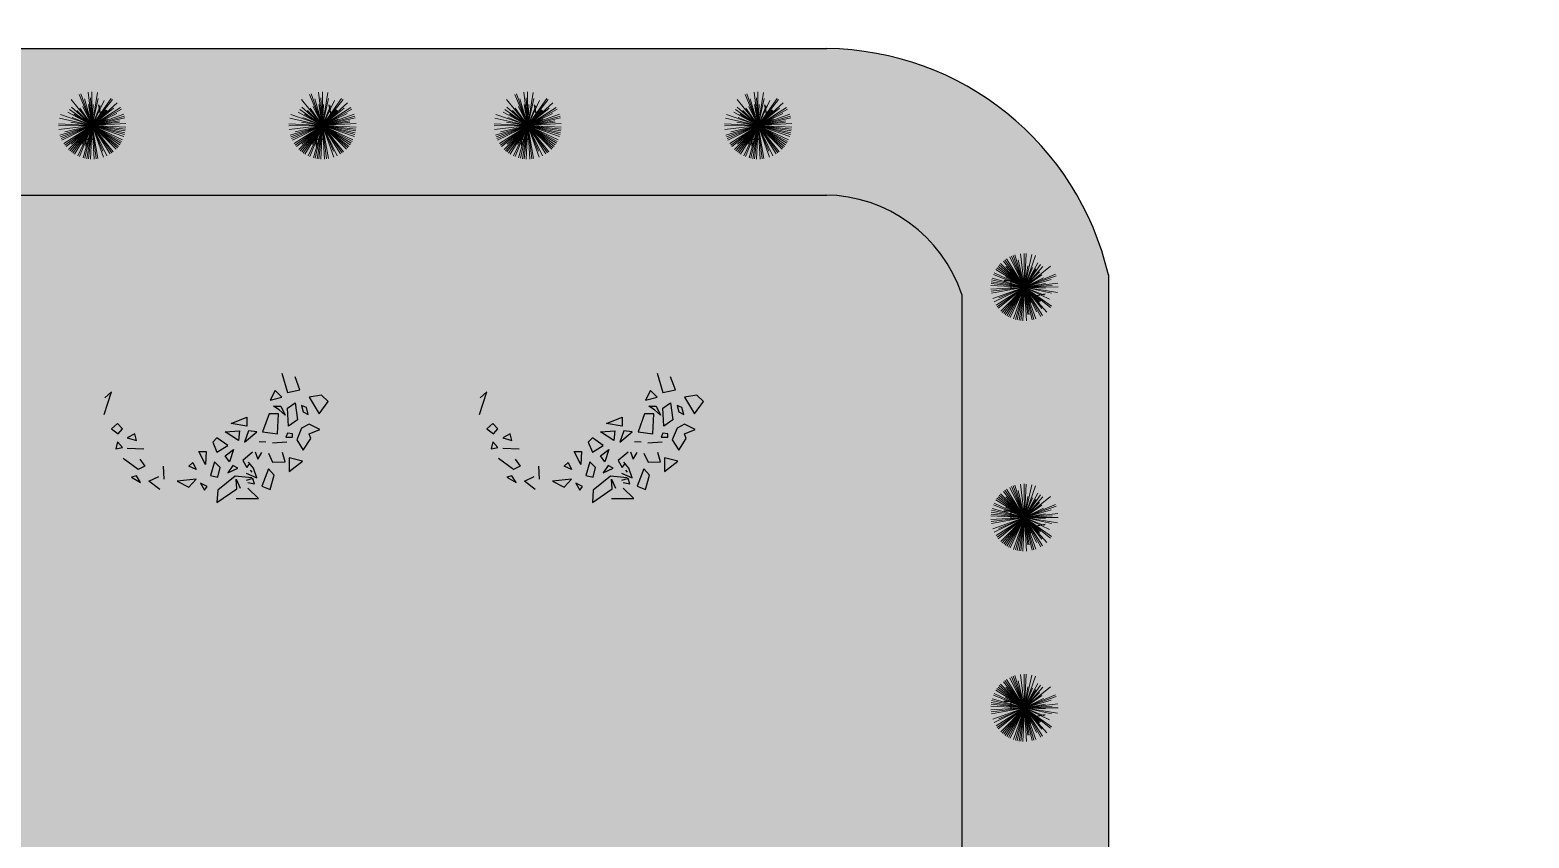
# Model space of a CAD drawing. Header units: millimetres. Extents: x -1544140 to 7445918, y -1294905 to 2019878.
# Drawn here: x 1794939 to 1799601, y 38244 to 40757 of the extents above; entities that cross this region are included whole.
import ezdxf

# ---------------------------------------------------------------- set-up
doc = ezdxf.new("R2010")
doc.units = ezdxf.units.MM
doc.header["$MEASUREMENT"] = 0
doc.layers.add('marc det', color=74, linetype='Continuous', lineweight=18)
picture_1 = doc.add_image_def('image5.png', size_in_pixel=(1482, 826))

msp = doc.modelspace()

# ---------------------------------------------------------------- hatches: boundary and pattern name
at = {"true_color": 0x8dc133, "transparency": 33554687}
h = msp.add_hatch(color=65, dxfattribs=at)
h.dxf.hatch_style = 1
h.paths.add_polyline_path([(1798292.4, 35898), (1798292.4, 39994.8, 0.352206), (1797396.1, 40698.8), (1791984.2, 40698.8, 0.266602), (1791340.6, 40009.7), (1791340.6, 36073, 0.323619), (1792065.9, 35342.5), (1797799.2, 35342.5, 0.388077)])
h.paths.add_polyline_path([(1797765.6, 35798.1), (1792109.9, 35798.1, -0.285044), (1791796.1, 36115.1), (1791796.1, 39948.3, -0.211803), (1792064.2, 40243.2), (1797399.2, 40243.2, -0.326949), (1797836.8, 39933.6), (1797836.8, 35893.4, -0.351898)], flags=16)
at = {"true_color": 0xb8d93f, "transparency": 33554687}
h = msp.add_hatch(color=63, dxfattribs=at)
h.dxf.hatch_style = 1
h.paths.add_polyline_path([(1797836.8, 39933.6, 0.326949), (1797399.2, 40243.2), (1792064.2, 40243.2, 0.386529), (1791796.1, 39638.9), (1791796.1, 36115.1, 0.417198), (1792307, 35798.1), (1797765.6, 35798.1, 0.351898), (1797836.8, 35893.4)])
at = {"layer": 'marc det'}
for points in [[(1795335.8, 39933.5), (1795267.4, 39915.2), (1795244.9, 39886.3), (1795203.6, 39828.3), (1795160.2, 39823.2), (1795154.3, 39773.2), (1795171, 39752), (1795158.5, 39720.2), (1795110.4, 39630.1), (1795126, 39599), (1795152.4, 39560.2), (1795152.8, 39526.1), (1795100.4, 39506), (1795173.5, 39500.8), (1795164.4, 39467.2), (1795188.1, 39442.6), (1795191.1, 39411.4), (1795227, 39372), (1795238.8, 39327.9), (1795272, 39302.7), (1795296.1, 39307.4), (1795327.9, 39289.2), (1795342.2, 39248.1), (1795352.4, 39196.3), (1795363.6, 39235.2), (1795398.2, 39266.4), (1795441.5, 39252.9), (1795470.3, 39234.2), (1795505.6, 39246), (1795543.2, 39246.1), (1795567.3, 39219), (1795576.8, 39250.2), (1795616.2, 39272.7), (1795657.3, 39271), (1795700.2, 39291.6), (1795713.2, 39321.1), (1795736, 39332.9), (1795766.1, 39338.8), (1795776.8, 39380), (1795797.3, 39403.6), (1795852.5, 39409.6), (1795894.9, 39400.8), (1795858.8, 39425.5), (1795831.6, 39451.9), (1795833, 39476.6), (1795857.6, 39510.8), (1795877.8, 39551.4), (1795874.4, 39584.9), (1795880.2, 39666.7), (1795948.4, 39702.1), (1795864.9, 39696.7), (1795841.7, 39734.9), (1795837.8, 39770.8), (1795812.5, 39819.6), (1795782.4, 39845.4), (1795768.5, 39884.2), (1795737.6, 39897.7), (1795697.5, 39926.5), (1795664.4, 39923.3), (1795665.3, 39978.8), (1795630, 39935.2), (1795617, 39969.3), (1795599.6, 39978.1), (1795557.8, 39990.4), (1795549.1, 39980.4), (1795471.8, 39974.9), (1795450.5, 39987.9), (1795412.6, 39973.1), (1795383.7, 39977.2), (1795354.2, 40015.3), (1795326.9, 40058.8), (1795338.2, 40017.1), (1795349.8, 39958.3)], [(1796503.2, 39933.5), (1796434.8, 39915.2), (1796412.2, 39886.3), (1796371, 39828.3), (1796327.5, 39823.2), (1796321.7, 39773.2), (1796338.4, 39752), (1796325.8, 39720.2), (1796277.8, 39630.1), (1796293.3, 39599), (1796319.7, 39560.2), (1796320.2, 39526.1), (1796267.8, 39506), (1796340.8, 39500.8), (1796331.8, 39467.2), (1796355.4, 39442.6), (1796358.4, 39411.4), (1796394.4, 39372), (1796406.2, 39327.9), (1796439.3, 39302.7), (1796463.5, 39307.4), (1796495.2, 39289.2), (1796509.6, 39248.1), (1796519.8, 39196.3), (1796530.9, 39235.2), (1796565.5, 39266.4), (1796608.9, 39252.9), (1796637.7, 39234.2), (1796672.9, 39246), (1796710.5, 39246.1), (1796734.6, 39219), (1796744.2, 39250.2), (1796783.6, 39272.7), (1796824.7, 39271), (1796867.6, 39291.6), (1796880.6, 39321.1), (1796903.3, 39332.9), (1796933.5, 39338.8), (1796944.2, 39380), (1796964.6, 39403.6), (1797019.8, 39409.6), (1797062.3, 39400.8), (1797026.1, 39425.5), (1796999, 39451.9), (1797000.4, 39476.6), (1797025, 39510.8), (1797045.2, 39551.4), (1797041.7, 39584.9), (1797047.6, 39666.7), (1797115.8, 39702.1), (1797032.3, 39696.7), (1797009.1, 39734.9), (1797005.2, 39770.8), (1796979.9, 39819.6), (1796949.8, 39845.4), (1796935.9, 39884.2), (1796905, 39897.7), (1796864.9, 39926.5), (1796831.8, 39923.3), (1796832.7, 39978.8), (1796797.4, 39935.2), (1796784.4, 39969.3), (1796767, 39978.1), (1796725.1, 39990.4), (1796716.4, 39980.4), (1796639.2, 39974.9), (1796617.8, 39987.9), (1796580, 39973.1), (1796551, 39977.2), (1796521.6, 40015.3), (1796494.2, 40058.8), (1796505.6, 40017.1), (1796517.1, 39958.3)]]:
    msp.add_hatch(color=102, dxfattribs=at).paths.add_polyline_path(points)

# ---------------------------------------------------------------- linework, layer by layer
at = {"color": 116, "lineweight": -2, "true_color": 0x136734}
for p, q in [((1795158.8, 40490.7), (1795152.9, 40524.2)), ((1795875.3, 40490.7), (1795869.4, 40524.2)), ((1796513.5, 40490.7), (1796507.6, 40524.2)), ((1797229.9, 40490.7), (1797224, 40524.2)), ((1798062.8, 39930), (1798096.3, 39935.9)), ((1798062.8, 39213.5), (1798096.3, 39219.4)), ((1798062.8, 38621.7), (1798096.3, 38627.6))]:
    msp.add_line(p, q, dxfattribs=at)
at = {"color": 116, "true_color": 0x136734}
for p, q in [((1795112.3, 40439.1), (1795112.3, 40394.8)), ((1795828.8, 40439.1), (1795828.8, 40394.8)), ((1796467, 40439.1), (1796467, 40394.8)), ((1797183.5, 40439.1), (1797183.5, 40394.8)), ((1795090.2, 40417), (1795134.5, 40417)), ((1795806.6, 40417), (1795850.9, 40417)), ((1796444.9, 40417), (1796489.2, 40417)), ((1797161.3, 40417), (1797205.6, 40417)), ((1798011.2, 39976.4), (1797966.9, 39976.4)), ((1797989, 39998.6), (1797989, 39954.3)), ((1798011.2, 39260), (1797966.9, 39260)), ((1797989, 39282.2), (1797989, 39237.9)), ((1798011.2, 38668.2), (1797966.9, 38668.2)), ((1797989, 38690.3), (1797989, 38646))]:
    msp.add_line(p, q, dxfattribs=at)
at = {"color": 96}
for p, q in [((1795721.6, 39689.6), (1795739.7, 39629.2)), ((1795778.4, 39637.3), (1795762.9, 39677.5)), ((1796888.9, 39689.6), (1796907, 39629.2)), ((1796945.7, 39637.3), (1796930.3, 39677.5)), ((1795169.2, 39560.8), (1795192.4, 39631.2)), ((1795192.4, 39631.2), (1795171.7, 39613.1)), ((1795700.9, 39635.3), (1795685.4, 39605)), ((1795721.6, 39615.1), (1795700.9, 39635.3)), ((1795739.7, 39629.2), (1795778.4, 39637.3)), ((1796336.5, 39560.8), (1796359.8, 39631.2)), ((1796359.8, 39631.2), (1796339.1, 39613.1)), ((1796868.3, 39635.3), (1796852.8, 39605)), ((1796888.9, 39615.1), (1796868.3, 39635.3)), ((1796907, 39629.2), (1796945.7, 39637.3)), ((1795685.4, 39605), (1795721.6, 39615.1)), ((1795695.8, 39586.9), (1795719, 39586.9)), ((1795713.9, 39574.8), (1795695.8, 39586.9)), ((1795719, 39586.9), (1795731.9, 39558.7)), ((1795739.7, 39580.9), (1795762.9, 39597)), ((1795742.3, 39524.5), (1795739.7, 39580.9)), ((1795762.9, 39597), (1795770.6, 39544.6)), ((1795799, 39582.9), (1795783.5, 39588.9)), ((1795783.5, 39588.9), (1795788.7, 39568.8)), ((1795804.2, 39560.8), (1795799, 39582.9)), ((1795845.5, 39621.1), (1795806.8, 39615.1)), ((1795806.8, 39615.1), (1795837.8, 39562.8)), ((1795837.8, 39562.8), (1795866.2, 39601)), ((1795866.2, 39601), (1795845.5, 39621.1)), ((1796852.8, 39605), (1796888.9, 39615.1)), ((1796863.1, 39586.9), (1796886.4, 39586.9)), ((1796881.2, 39574.8), (1796863.1, 39586.9)), ((1796886.4, 39586.9), (1796899.3, 39558.7)), ((1796907, 39580.9), (1796930.3, 39597)), ((1796909.6, 39524.5), (1796907, 39580.9)), ((1796930.3, 39597), (1796938, 39544.6)), ((1796966.4, 39582.9), (1796950.9, 39588.9)), ((1796950.9, 39588.9), (1796956.1, 39568.8)), ((1796971.6, 39560.8), (1796966.4, 39582.9)), ((1797012.8, 39621.1), (1796974.2, 39615.1)), ((1796974.2, 39615.1), (1797005.1, 39562.8)), ((1797005.1, 39562.8), (1797033.5, 39601)), ((1797033.5, 39601), (1797012.8, 39621.1)), ((1795564.1, 39532.6), (1795613.2, 39552.7)), ((1795613.2, 39552.7), (1795613.2, 39524.5)), ((1795682.9, 39562.8), (1795662.2, 39506.4)), ((1795711.3, 39562.8), (1795682.9, 39562.8)), ((1795708.7, 39500.3), (1795711.3, 39562.8)), ((1795731.9, 39558.7), (1795713.9, 39574.8)), ((1795770.6, 39544.6), (1795742.3, 39524.5)), ((1795788.7, 39568.8), (1795804.2, 39560.8)), ((1796731.5, 39532.6), (1796780.5, 39552.7)), ((1796780.5, 39552.7), (1796780.5, 39524.5)), ((1796850.2, 39562.8), (1796829.6, 39506.4)), ((1796878.6, 39562.8), (1796850.2, 39562.8)), ((1796876, 39500.3), (1796878.6, 39562.8)), ((1796899.3, 39558.7), (1796881.2, 39574.8)), ((1796938, 39544.6), (1796909.6, 39524.5)), ((1796956.1, 39568.8), (1796971.6, 39560.8)), ((1795210.4, 39532.6), (1795192.4, 39516.4)), ((1795192.4, 39516.4), (1795213, 39500.3)), ((1795226, 39516.4), (1795210.4, 39532.6)), ((1795213, 39500.3), (1795226, 39516.4)), ((1795264.7, 39500.3), (1795241.4, 39488.3)), ((1795241.4, 39488.3), (1795269.8, 39480.2)), ((1795269.8, 39480.2), (1795264.7, 39500.3)), ((1795520.2, 39488.3), (1795507.3, 39474.2)), ((1795553.8, 39464.1), (1795520.2, 39488.3)), ((1795546, 39506.4), (1795589.9, 39510.4)), ((1795587.3, 39480.2), (1795546, 39506.4)), ((1795613.2, 39524.5), (1795564.1, 39532.6)), ((1795589.9, 39510.4), (1795587.3, 39480.2)), ((1795618.3, 39510.4), (1795605.4, 39474.2)), ((1795605.4, 39474.2), (1795644.2, 39506.4)), ((1795644.2, 39506.4), (1795618.3, 39510.4)), ((1795662.2, 39506.4), (1795708.7, 39500.3)), ((1795739.7, 39502.3), (1795734.5, 39490.2)), ((1795734.5, 39490.2), (1795755.1, 39490.2)), ((1795755.1, 39500.3), (1795739.7, 39502.3)), ((1795755.1, 39490.2), (1795755.1, 39500.3)), ((1795783.5, 39518.4), (1795768.1, 39482.2)), ((1795806.8, 39530.5), (1795783.5, 39518.4)), ((1795788.7, 39450), (1795812, 39486.3)), ((1795840.3, 39514.4), (1795806.8, 39530.5)), ((1795806.8, 39500.3), (1795840.3, 39514.4)), ((1795812, 39486.3), (1795806.8, 39500.3)), ((1796377.8, 39532.6), (1796359.8, 39516.4)), ((1796359.8, 39516.4), (1796380.4, 39500.3)), ((1796393.3, 39516.4), (1796377.8, 39532.6)), ((1796380.4, 39500.3), (1796393.3, 39516.4)), ((1796432, 39500.3), (1796408.8, 39488.3)), ((1796408.8, 39488.3), (1796437.2, 39480.2)), ((1796437.2, 39480.2), (1796432, 39500.3)), ((1796687.6, 39488.3), (1796674.7, 39474.2)), ((1796721.2, 39464.1), (1796687.6, 39488.3)), ((1796713.4, 39506.4), (1796757.3, 39510.4)), ((1796754.7, 39480.2), (1796713.4, 39506.4)), ((1796780.5, 39524.5), (1796731.5, 39532.6)), ((1796757.3, 39510.4), (1796754.7, 39480.2)), ((1796785.7, 39510.4), (1796772.8, 39474.2)), ((1796772.8, 39474.2), (1796811.5, 39506.4)), ((1796811.5, 39506.4), (1796785.7, 39510.4)), ((1796829.6, 39506.4), (1796876, 39500.3)), ((1796907, 39502.3), (1796901.9, 39490.2)), ((1796901.9, 39490.2), (1796922.5, 39490.2)), ((1796922.5, 39500.3), (1796907, 39502.3)), ((1796922.5, 39490.2), (1796922.5, 39500.3)), ((1796950.9, 39518.4), (1796935.4, 39482.2)), ((1796974.2, 39530.5), (1796950.9, 39518.4)), ((1796956.1, 39450), (1796979.3, 39486.3)), ((1797007.7, 39514.4), (1796974.2, 39530.5)), ((1796974.2, 39500.3), (1797007.7, 39514.4)), ((1796979.3, 39486.3), (1796974.2, 39500.3)), ((1795210.4, 39476.2), (1795205.3, 39454)), ((1795205.3, 39454), (1795226, 39458.1)), ((1795226, 39458.1), (1795210.4, 39476.2)), ((1795241.4, 39456), (1795293.1, 39454)), ((1795484.1, 39405.7), (1795463.4, 39446)), ((1795463.4, 39446), (1795486.7, 39446)), ((1795486.7, 39446), (1795484.1, 39405.7)), ((1795507.3, 39474.2), (1795520.2, 39443.9)), ((1795520.2, 39443.9), (1795553.8, 39464.1)), ((1795546, 39431.9), (1795571.9, 39452)), ((1795571.9, 39452), (1795559, 39413.7)), ((1795631.2, 39443.9), (1795600.3, 39417.8)), ((1795639.1, 39444.2), (1795646.9, 39422.1)), ((1795646.9, 39422.1), (1795659.8, 39442.2)), ((1795672.6, 39474.2), (1795651.9, 39476.2)), ((1795680.4, 39440.2), (1795693.3, 39412)), ((1795737.1, 39474.2), (1795693.2, 39472.1)), ((1795732.1, 39414), (1795724.3, 39442.2)), ((1795768.1, 39482.2), (1795788.7, 39450)), ((1796377.8, 39476.2), (1796372.6, 39454)), ((1796372.6, 39454), (1796393.3, 39458.1)), ((1796393.3, 39458.1), (1796377.8, 39476.2)), ((1796408.8, 39456), (1796460.4, 39454)), ((1796651.4, 39405.7), (1796630.8, 39446)), ((1796630.8, 39446), (1796654, 39446)), ((1796654, 39446), (1796651.4, 39405.7)), ((1796674.7, 39474.2), (1796687.6, 39443.9)), ((1796687.6, 39443.9), (1796721.2, 39464.1)), ((1796713.4, 39431.9), (1796739.2, 39452)), ((1796739.2, 39452), (1796726.3, 39413.7)), ((1796798.6, 39443.9), (1796767.6, 39417.8)), ((1796806.5, 39444.2), (1796814.2, 39422.1)), ((1796814.2, 39422.1), (1796827.2, 39442.2)), ((1796839.9, 39474.2), (1796819.2, 39476.2)), ((1796847.8, 39440.2), (1796860.7, 39412)), ((1796904.4, 39474.2), (1796860.6, 39472.1)), ((1796899.4, 39414), (1796891.7, 39442.2)), ((1796935.4, 39482.2), (1796956.1, 39450)), ((1795275.1, 39389.9), (1795228.7, 39424.1)), ((1795295.8, 39399.9), (1795275.1, 39389.9)), ((1795280.3, 39422.1), (1795295.8, 39399.9)), ((1795352.4, 39399.7), (1795355, 39359.4)), ((1795432.5, 39399.7), (1795445.4, 39411.7)), ((1795455.7, 39389.6), (1795432.5, 39399.7)), ((1795445.4, 39411.7), (1795455.7, 39389.6)), ((1795512.5, 39413.7), (1795499.6, 39371.5)), ((1795530.6, 39395.6), (1795512.5, 39413.7)), ((1795522.8, 39365.4), (1795530.6, 39395.6)), ((1795559, 39413.7), (1795546, 39431.9)), ((1795569.3, 39401.7), (1795553.8, 39379.5)), ((1795553.8, 39379.5), (1795584.8, 39393.6)), ((1795584.8, 39393.6), (1795569.3, 39401.7)), ((1795600.3, 39417.8), (1795613.2, 39395.6)), ((1795613.2, 39395.6), (1795623.5, 39409.7)), ((1795634, 39393.9), (1795618.5, 39412)), ((1795644.3, 39363.7), (1795634, 39393.9)), ((1795693.3, 39412), (1795732.1, 39414)), ((1795786.1, 39415.7), (1795744.8, 39425.8)), ((1795744.8, 39425.8), (1795744.8, 39383.6)), ((1795744.8, 39383.6), (1795786.1, 39415.7)), ((1796442.5, 39389.9), (1796396, 39424.1)), ((1796463.1, 39399.9), (1796442.5, 39389.9)), ((1796447.7, 39422.1), (1796463.1, 39399.9)), ((1796519.8, 39399.7), (1796522.4, 39359.4)), ((1796599.8, 39399.7), (1796612.7, 39411.7)), ((1796623.1, 39389.6), (1796599.8, 39399.7)), ((1796612.7, 39411.7), (1796623.1, 39389.6)), ((1796679.8, 39413.7), (1796667, 39371.5)), ((1796697.9, 39395.6), (1796679.8, 39413.7)), ((1796690.2, 39365.4), (1796697.9, 39395.6)), ((1796726.3, 39413.7), (1796713.4, 39431.9)), ((1796736.7, 39401.7), (1796721.2, 39379.5)), ((1796721.2, 39379.5), (1796752.1, 39393.6)), ((1796752.1, 39393.6), (1796736.7, 39401.7)), ((1796767.6, 39417.8), (1796780.5, 39395.6)), ((1796780.5, 39395.6), (1796790.9, 39409.7)), ((1796801.3, 39393.9), (1796785.8, 39412)), ((1796811.6, 39363.7), (1796801.3, 39393.9)), ((1796860.7, 39412), (1796899.4, 39414)), ((1796953.5, 39415.7), (1796912.2, 39425.8)), ((1796912.2, 39425.8), (1796912.2, 39383.6)), ((1796912.2, 39383.6), (1796953.5, 39415.7)), ((1795270, 39369.7), (1795254.5, 39365.7)), ((1795254.5, 39365.7), (1795282.9, 39349.6)), ((1795282.9, 39349.6), (1795270, 39369.7)), ((1795308.7, 39353.6), (1795339.7, 39367.7)), ((1795342.2, 39327.4), (1795308.7, 39353.6)), ((1795455.7, 39359.4), (1795396.3, 39353.3)), ((1795396.3, 39353.3), (1795432.5, 39335.2)), ((1795432.5, 39335.2), (1795455.7, 39359.4)), ((1795489.3, 39337.2), (1795468.6, 39347.3)), ((1795468.6, 39347.3), (1795481.5, 39325.2)), ((1795499.6, 39371.5), (1795522.8, 39365.4)), ((1795577, 39369.4), (1795522.8, 39325.2)), ((1795628.7, 39363.4), (1795577, 39369.4)), ((1795582.2, 39329.2), (1795579.6, 39359.4)), ((1795579.6, 39359.4), (1795592.5, 39331.2)), ((1795610.7, 39377.8), (1795644.3, 39363.7)), ((1795631.4, 39361.7), (1795610.7, 39355.6)), ((1795615.9, 39349.6), (1795636.5, 39345.6)), ((1795623.5, 39387.6), (1795628.7, 39381.5)), ((1795636.5, 39345.6), (1795631.4, 39361.7)), ((1795680.4, 39391.9), (1795659.8, 39337.5)), ((1795698.5, 39371.7), (1795680.4, 39391.9)), ((1795685.6, 39327.4), (1795698.5, 39371.7)), ((1796437.3, 39369.7), (1796421.8, 39365.7)), ((1796421.8, 39365.7), (1796450.3, 39349.6)), ((1796450.3, 39349.6), (1796437.3, 39369.7)), ((1796476.1, 39353.6), (1796507, 39367.7)), ((1796509.6, 39327.4), (1796476.1, 39353.6)), ((1796623.1, 39359.4), (1796563.7, 39353.3)), ((1796563.7, 39353.3), (1796599.8, 39335.2)), ((1796599.8, 39335.2), (1796623.1, 39359.4)), ((1796656.6, 39337.2), (1796636, 39347.3)), ((1796636, 39347.3), (1796648.9, 39325.2)), ((1796667, 39371.5), (1796690.2, 39365.4)), ((1796744.4, 39369.4), (1796690.2, 39325.2)), ((1796796, 39363.4), (1796744.4, 39369.4)), ((1796749.5, 39329.2), (1796747, 39359.4)), ((1796747, 39359.4), (1796759.9, 39331.2)), ((1796778.1, 39377.8), (1796811.6, 39363.7)), ((1796798.7, 39361.7), (1796778.1, 39355.6)), ((1796783.3, 39349.6), (1796803.9, 39345.6)), ((1796790.9, 39387.6), (1796796, 39381.5)), ((1796803.9, 39345.6), (1796798.7, 39361.7)), ((1796847.8, 39391.9), (1796827.2, 39337.5)), ((1796865.8, 39371.7), (1796847.8, 39391.9)), ((1796853, 39327.4), (1796865.8, 39371.7)), ((1795481.5, 39325.2), (1795489.3, 39337.2)), ((1795520.2, 39286.9), (1795582.2, 39329.2)), ((1795522.8, 39325.2), (1795520.2, 39286.9)), ((1795649.4, 39299.3), (1795615.9, 39331.5)), ((1795659.8, 39337.5), (1795685.6, 39327.4)), ((1796648.9, 39325.2), (1796656.6, 39337.2)), ((1796687.6, 39286.9), (1796749.5, 39329.2)), ((1796690.2, 39325.2), (1796687.6, 39286.9)), ((1796816.8, 39299.3), (1796783.3, 39331.5)), ((1796827.2, 39337.5), (1796853, 39327.4)), ((1795579.7, 39299.3), (1795649.4, 39299.3)), ((1796747.1, 39299.3), (1796816.8, 39299.3))]:
    msp.add_line(p, q, dxfattribs=at)
for points in [[(1791984.2, 40698.8), (1797417, 40698.8)], [(1792064.2, 40243.2), (1797417, 40243.2)], [(1798292.4, 39994.8), (1798292.4, 35882.2)], [(1797836.8, 39933.6), (1797836.8, 35882.2)]]:
    msp.add_lwpolyline(points)
for radius, start in [(909.3, 13.0477), (453.8, 18.5111)]:
    msp.add_arc((1797406.6, 39789.5), radius, start, 89.3419)
at = {"layer": 'marc det', "color": 116, "true_color": 0x136734}
for p, q in [((1795132.1, 40459.4), (1795119.8, 40563.1)), ((1795132.1, 40459.4), (1795131.5, 40563.9)), ((1795132.1, 40459.4), (1795149, 40562.5)), ((1795848.5, 40459.4), (1795836.2, 40563.1)), ((1795848.5, 40459.4), (1795847.9, 40563.9)), ((1795848.5, 40459.4), (1795865.4, 40562.5)), ((1796486.8, 40459.4), (1796474.4, 40563.1)), ((1796486.8, 40459.4), (1796486.1, 40563.9)), ((1796486.8, 40459.4), (1796503.6, 40562.5)), ((1797203.2, 40459.4), (1797190.9, 40563.1)), ((1797203.2, 40459.4), (1797202.6, 40563.9)), ((1797203.2, 40459.4), (1797220.1, 40562.5)), ((1795132.1, 40459.4), (1795066.5, 40540.7)), ((1795132.1, 40459.4), (1795067.3, 40516.6)), ((1795132.1, 40459.4), (1795091.5, 40555.7)), ((1795132.1, 40459.4), (1795093.4, 40513.2)), ((1795132.1, 40459.4), (1795097, 40557.8)), ((1795132.1, 40459.4), (1795103, 40518.9)), ((1795132.1, 40459.4), (1795107.8, 40542)), ((1795132.1, 40459.4), (1795120.6, 40524.5)), ((1795132.1, 40459.4), (1795126.8, 40545.2)), ((1795131.1, 40458.3), (1795191, 40543.8)), ((1795191, 40543.8), (1795131.1, 40458.3)), ((1795131.1, 40458.3), (1795195.8, 40540.3)), ((1795132.1, 40459.4), (1795150.7, 40543.2)), ((1795132.1, 40459.4), (1795168.9, 40536.9)), ((1795132.1, 40459.4), (1795209.6, 40529.5)), ((1795132.1, 40459.4), (1795135.4, 40525.3)), ((1795132.1, 40459.4), (1795156.9, 40520.4)), ((1795132.1, 40459.4), (1795220.2, 40515.5)), ((1795132.1, 40459.4), (1795198.8, 40513.3)), ((1795848.5, 40459.4), (1795782.9, 40540.7)), ((1795848.5, 40459.4), (1795783.7, 40516.6)), ((1795848.5, 40459.4), (1795808, 40555.7)), ((1795848.5, 40459.4), (1795809.8, 40513.2)), ((1795848.5, 40459.4), (1795813.4, 40557.8)), ((1795848.5, 40459.4), (1795819.4, 40518.9)), ((1795848.5, 40459.4), (1795824.2, 40542)), ((1795848.5, 40459.4), (1795837.1, 40524.5)), ((1795848.5, 40459.4), (1795843.2, 40545.2)), ((1795847.5, 40458.3), (1795907.5, 40543.8)), ((1795907.5, 40543.8), (1795847.5, 40458.3)), ((1795847.5, 40458.3), (1795912.2, 40540.3)), ((1795848.5, 40459.4), (1795867.1, 40543.2)), ((1795848.5, 40459.4), (1795885.3, 40536.9)), ((1795848.5, 40459.4), (1795926, 40529.5)), ((1795848.5, 40459.4), (1795851.8, 40525.3)), ((1795848.5, 40459.4), (1795873.4, 40520.4)), ((1795848.5, 40459.4), (1795936.7, 40515.5)), ((1795848.5, 40459.4), (1795915.3, 40513.3)), ((1796486.8, 40459.4), (1796421.1, 40540.7)), ((1796486.8, 40459.4), (1796422, 40516.6)), ((1796486.8, 40459.4), (1796446.2, 40555.7)), ((1796486.8, 40459.4), (1796448, 40513.2)), ((1796486.8, 40459.4), (1796451.7, 40557.8)), ((1796486.8, 40459.4), (1796457.7, 40518.9)), ((1796486.8, 40459.4), (1796462.4, 40542)), ((1796486.8, 40459.4), (1796475.3, 40524.5)), ((1796486.8, 40459.4), (1796481.4, 40545.2)), ((1796485.8, 40458.3), (1796545.7, 40543.8)), ((1796545.7, 40543.8), (1796485.8, 40458.3)), ((1796485.8, 40458.3), (1796550.4, 40540.3)), ((1796486.8, 40459.4), (1796505.4, 40543.2)), ((1796486.8, 40459.4), (1796523.5, 40536.9)), ((1796486.8, 40459.4), (1796564.2, 40529.5)), ((1796486.8, 40459.4), (1796490.1, 40525.3)), ((1796486.8, 40459.4), (1796511.6, 40520.4)), ((1796486.8, 40459.4), (1796574.9, 40515.5)), ((1796486.8, 40459.4), (1796553.5, 40513.3)), ((1797203.2, 40459.4), (1797137.6, 40540.7)), ((1797203.2, 40459.4), (1797138.4, 40516.6)), ((1797203.2, 40459.4), (1797162.6, 40555.7)), ((1797203.2, 40459.4), (1797164.5, 40513.2)), ((1797203.2, 40459.4), (1797168.1, 40557.8)), ((1797203.2, 40459.4), (1797174.1, 40518.9)), ((1797203.2, 40459.4), (1797178.9, 40542)), ((1797203.2, 40459.4), (1797191.7, 40524.5)), ((1797203.2, 40459.4), (1797197.9, 40545.2)), ((1797202.2, 40458.3), (1797262.2, 40543.8)), ((1797262.2, 40543.8), (1797202.2, 40458.3)), ((1797202.2, 40458.3), (1797266.9, 40540.3)), ((1797203.2, 40459.4), (1797221.8, 40543.2)), ((1797203.2, 40459.4), (1797240, 40536.9)), ((1797203.2, 40459.4), (1797280.7, 40529.5)), ((1797203.2, 40459.4), (1797206.5, 40525.3)), ((1797203.2, 40459.4), (1797228, 40520.4)), ((1797203.2, 40459.4), (1797291.3, 40515.5)), ((1797203.2, 40459.4), (1797269.9, 40513.3)), ((1795132.1, 40459.4), (1795030.1, 40482)), ((1795132.1, 40459.4), (1795033.3, 40493.3)), ((1795132.1, 40459.4), (1795056.1, 40500.8)), ((1795132.1, 40459.4), (1795061.2, 40509)), ((1795061.2, 40509), (1795132.1, 40459.4)), ((1795132.1, 40459.4), (1795066.2, 40470.2)), ((1795132.1, 40459.4), (1795070.3, 40484.5)), ((1795132.1, 40459.4), (1795075.5, 40494.5)), ((1795132.1, 40459.4), (1795084.8, 40506.1)), ((1795132.1, 40459.4), (1795223.2, 40510.5)), ((1795132.1, 40459.4), (1795175.6, 40508.7)), ((1795132.1, 40459.4), (1795178.3, 40506.2)), ((1795132.1, 40459.4), (1795209.2, 40497.1)), ((1795132.1, 40459.4), (1795230.5, 40494.5)), ((1795132.1, 40459.4), (1795232.3, 40488.9)), ((1795132.1, 40459.4), (1795233.8, 40483.2)), ((1795132.1, 40459.4), (1795180.2, 40479.7)), ((1795132.1, 40459.4), (1795216.6, 40474.3)), ((1795132.1, 40459.4), (1795217.4, 40469.5)), ((1795132.1, 40459.4), (1795236.4, 40465.9)), ((1795848.5, 40459.4), (1795746.5, 40482)), ((1795848.5, 40459.4), (1795749.7, 40493.3)), ((1795848.5, 40459.4), (1795772.5, 40500.8)), ((1795848.5, 40459.4), (1795777.7, 40509)), ((1795777.7, 40509), (1795848.5, 40459.4)), ((1795848.5, 40459.4), (1795782.6, 40470.2)), ((1795848.5, 40459.4), (1795786.8, 40484.5)), ((1795848.5, 40459.4), (1795792, 40494.5)), ((1795848.5, 40459.4), (1795801.3, 40506.1)), ((1795848.5, 40459.4), (1795939.7, 40510.5)), ((1795848.5, 40459.4), (1795892.1, 40508.7)), ((1795848.5, 40459.4), (1795894.8, 40506.2)), ((1795848.5, 40459.4), (1795925.6, 40497.1)), ((1795848.5, 40459.4), (1795946.9, 40494.5)), ((1795848.5, 40459.4), (1795948.8, 40488.9)), ((1795848.5, 40459.4), (1795950.3, 40483.2)), ((1795848.5, 40459.4), (1795896.7, 40479.7)), ((1795848.5, 40459.4), (1795933.1, 40474.3)), ((1795848.5, 40459.4), (1795933.8, 40469.5)), ((1795848.5, 40459.4), (1795952.8, 40465.9)), ((1796486.8, 40459.4), (1796384.8, 40482)), ((1796486.8, 40459.4), (1796387.9, 40493.3)), ((1796486.8, 40459.4), (1796410.7, 40500.8)), ((1796486.8, 40459.4), (1796415.9, 40509)), ((1796415.9, 40509), (1796486.8, 40459.4)), ((1796486.8, 40459.4), (1796420.9, 40470.2)), ((1796486.8, 40459.4), (1796425, 40484.5)), ((1796486.8, 40459.4), (1796430.2, 40494.5)), ((1796486.8, 40459.4), (1796439.5, 40506.1)), ((1796486.8, 40459.4), (1796577.9, 40510.5)), ((1796486.8, 40459.4), (1796530.3, 40508.7)), ((1796486.8, 40459.4), (1796533, 40506.2)), ((1796486.8, 40459.4), (1796563.8, 40497.1)), ((1796486.8, 40459.4), (1796585.2, 40494.5)), ((1796486.8, 40459.4), (1796587, 40488.9)), ((1796486.8, 40459.4), (1796588.5, 40483.2)), ((1796486.8, 40459.4), (1796534.9, 40479.7)), ((1796486.8, 40459.4), (1796571.3, 40474.3)), ((1796486.8, 40459.4), (1796572, 40469.5)), ((1796486.8, 40459.4), (1796591, 40465.9)), ((1797203.2, 40459.4), (1797101.2, 40482)), ((1797203.2, 40459.4), (1797104.4, 40493.3)), ((1797203.2, 40459.4), (1797127.2, 40500.8)), ((1797203.2, 40459.4), (1797132.3, 40509)), ((1797132.3, 40509), (1797203.2, 40459.4)), ((1797203.2, 40459.4), (1797137.3, 40470.2)), ((1797203.2, 40459.4), (1797141.5, 40484.5)), ((1797203.2, 40459.4), (1797146.6, 40494.5)), ((1797203.2, 40459.4), (1797155.9, 40506.1)), ((1797203.2, 40459.4), (1797294.3, 40510.5)), ((1797203.2, 40459.4), (1797246.7, 40508.7)), ((1797203.2, 40459.4), (1797249.4, 40506.2)), ((1797203.2, 40459.4), (1797280.3, 40497.1)), ((1797203.2, 40459.4), (1797301.6, 40494.5)), ((1797203.2, 40459.4), (1797303.4, 40488.9)), ((1797203.2, 40459.4), (1797304.9, 40483.2)), ((1797203.2, 40459.4), (1797251.3, 40479.7)), ((1797203.2, 40459.4), (1797287.8, 40474.3)), ((1797203.2, 40459.4), (1797288.5, 40469.5)), ((1797203.2, 40459.4), (1797307.5, 40465.9)), ((1795132.1, 40459.4), (1795027.6, 40458.8)), ((1795132.1, 40459.4), (1795027.7, 40464.6)), ((1795132.1, 40459.4), (1795028.3, 40447.1)), ((1795132.1, 40459.4), (1795031.9, 40429.9)), ((1795132.1, 40459.4), (1795033.7, 40424.3)), ((1795132.1, 40459.4), (1795035.8, 40418.8)), ((1795132.1, 40459.4), (1795038.2, 40413.5)), ((1795132.1, 40459.4), (1795043.9, 40403.3)), ((1795132.1, 40459.4), (1795047.2, 40398.4)), ((1795132.1, 40459.4), (1795047.5, 40439.5)), ((1795132.1, 40459.4), (1795050.8, 40393.7)), ((1795132.1, 40459.4), (1795058.6, 40385.1)), ((1795132.1, 40459.4), (1795062.9, 40381.1)), ((1795132.1, 40459.4), (1795067.4, 40377.3)), ((1795132.1, 40459.4), (1795067.6, 40401)), ((1795072.1, 40373.8), (1795132.1, 40459.4)), ((1795132.1, 40459.4), (1795072.1, 40373.8)), ((1795132.1, 40459.4), (1795077, 40370.6)), ((1795132.1, 40459.4), (1795087.3, 40365)), ((1795132.1, 40459.4), (1795092.7, 40362.6)), ((1795132.1, 40459.4), (1795100, 40400.6)), ((1795132.1, 40459.4), (1795103.8, 40358.8)), ((1795132.1, 40459.4), (1795109.4, 40357.4)), ((1795132.1, 40459.4), (1795115.2, 40356.3)), ((1795132.1, 40459.4), (1795121, 40355.5)), ((1795132.1, 40459.4), (1795126.9, 40355)), ((1795132.1, 40459.4), (1795236.4, 40454.1)), ((1795132.1, 40459.4), (1795167.2, 40361)), ((1795132.1, 40459.4), (1795144.4, 40355.6)), ((1795132.1, 40459.4), (1795150.2, 40356.5)), ((1795132.1, 40459.4), (1795138.6, 40355.1)), ((1795132.1, 40459.4), (1795165.7, 40379.6)), ((1795132.1, 40459.4), (1795178, 40365.5)), ((1795132.1, 40459.4), (1795188.2, 40371.2)), ((1795132.1, 40459.4), (1795193.1, 40374.5)), ((1795132.1, 40459.4), (1795197.7, 40378.1)), ((1795132.1, 40459.4), (1795206.4, 40385.9)), ((1795132.1, 40459.4), (1795210.4, 40390.2)), ((1795132.1, 40459.4), (1795214.2, 40394.7)), ((1795217.7, 40399.4), (1795132.1, 40459.4)), ((1795132.1, 40459.4), (1795220.9, 40404.3)), ((1795132.1, 40459.4), (1795223.8, 40409.4)), ((1795132.1, 40459.4), (1795226.5, 40414.6)), ((1795132.1, 40459.4), (1795234.1, 40436.7)), ((1795132.1, 40459.4), (1795235.2, 40442.5)), ((1795132.1, 40459.4), (1795236, 40448.3)), ((1795132.1, 40459.4), (1795230.9, 40425.5)), ((1795132.1, 40459.4), (1795232.7, 40431.1)), ((1795848.5, 40459.4), (1795744, 40458.8)), ((1795848.5, 40459.4), (1795744.2, 40464.6)), ((1795848.5, 40459.4), (1795744.8, 40447.1)), ((1795848.5, 40459.4), (1795748.3, 40429.9)), ((1795848.5, 40459.4), (1795750.1, 40424.3)), ((1795848.5, 40459.4), (1795752.2, 40418.8)), ((1795848.5, 40459.4), (1795754.7, 40413.5)), ((1795848.5, 40459.4), (1795760.4, 40403.3)), ((1795848.5, 40459.4), (1795763.7, 40398.4)), ((1795848.5, 40459.4), (1795763.9, 40439.5)), ((1795848.5, 40459.4), (1795767.2, 40393.7)), ((1795848.5, 40459.4), (1795775.1, 40385.1)), ((1795848.5, 40459.4), (1795779.4, 40381.1)), ((1795848.5, 40459.4), (1795783.9, 40377.3)), ((1795848.5, 40459.4), (1795784, 40401)), ((1795788.6, 40373.8), (1795848.5, 40459.4)), ((1795848.5, 40459.4), (1795788.6, 40373.8)), ((1795848.5, 40459.4), (1795793.5, 40370.6)), ((1795848.5, 40459.4), (1795803.8, 40365)), ((1795848.5, 40459.4), (1795809.1, 40362.6)), ((1795848.5, 40459.4), (1795816.5, 40400.6)), ((1795848.5, 40459.4), (1795820.2, 40358.8)), ((1795848.5, 40459.4), (1795825.9, 40357.4)), ((1795848.5, 40459.4), (1795831.6, 40356.3)), ((1795848.5, 40459.4), (1795837.5, 40355.5)), ((1795848.5, 40459.4), (1795843.3, 40355)), ((1795848.5, 40459.4), (1795952.9, 40454.1)), ((1795848.5, 40459.4), (1795883.6, 40361)), ((1795848.5, 40459.4), (1795860.8, 40355.6)), ((1795848.5, 40459.4), (1795866.6, 40356.5)), ((1795848.5, 40459.4), (1795855, 40355.1)), ((1795848.5, 40459.4), (1795882.1, 40379.6)), ((1795848.5, 40459.4), (1795894.4, 40365.5)), ((1795848.5, 40459.4), (1795904.6, 40371.2)), ((1795848.5, 40459.4), (1795909.5, 40374.5)), ((1795848.5, 40459.4), (1795914.2, 40378.1)), ((1795848.5, 40459.4), (1795922.9, 40385.9)), ((1795848.5, 40459.4), (1795926.9, 40390.2)), ((1795848.5, 40459.4), (1795930.6, 40394.7)), ((1795934.1, 40399.4), (1795848.5, 40459.4)), ((1795848.5, 40459.4), (1795937.3, 40404.3)), ((1795848.5, 40459.4), (1795940.3, 40409.4)), ((1795848.5, 40459.4), (1795942.9, 40414.6)), ((1795848.5, 40459.4), (1795950.5, 40436.7)), ((1795848.5, 40459.4), (1795951.6, 40442.5)), ((1795848.5, 40459.4), (1795952.4, 40448.3)), ((1795848.5, 40459.4), (1795947.4, 40425.5)), ((1795848.5, 40459.4), (1795949.1, 40431.1)), ((1796486.8, 40459.4), (1796382.3, 40458.8)), ((1796486.8, 40459.4), (1796382.4, 40464.6)), ((1796486.8, 40459.4), (1796383, 40447.1)), ((1796486.8, 40459.4), (1796386.5, 40429.9)), ((1796486.8, 40459.4), (1796388.3, 40424.3)), ((1796486.8, 40459.4), (1796390.5, 40418.8)), ((1796486.8, 40459.4), (1796392.9, 40413.5)), ((1796486.8, 40459.4), (1796398.6, 40403.3)), ((1796486.8, 40459.4), (1796401.9, 40398.4)), ((1796486.8, 40459.4), (1796402.1, 40439.5)), ((1796486.8, 40459.4), (1796405.5, 40393.7)), ((1796486.8, 40459.4), (1796413.3, 40385.1)), ((1796486.8, 40459.4), (1796417.6, 40381.1)), ((1796486.8, 40459.4), (1796422.1, 40377.3)), ((1796486.8, 40459.4), (1796422.2, 40401)), ((1796426.8, 40373.8), (1796486.8, 40459.4)), ((1796486.8, 40459.4), (1796426.8, 40373.8)), ((1796486.8, 40459.4), (1796431.7, 40370.6)), ((1796486.8, 40459.4), (1796442, 40365)), ((1796486.8, 40459.4), (1796447.3, 40362.6)), ((1796486.8, 40459.4), (1796454.7, 40400.6)), ((1796486.8, 40459.4), (1796458.4, 40358.8)), ((1796486.8, 40459.4), (1796464.1, 40357.4)), ((1796486.8, 40459.4), (1796469.9, 40356.3)), ((1796486.8, 40459.4), (1796475.7, 40355.5)), ((1796486.8, 40459.4), (1796481.5, 40355)), ((1796486.8, 40459.4), (1796591.1, 40454.1)), ((1796486.8, 40459.4), (1796521.9, 40361)), ((1796486.8, 40459.4), (1796499.1, 40355.6)), ((1796486.8, 40459.4), (1796504.9, 40356.5)), ((1796486.8, 40459.4), (1796493.2, 40355.1)), ((1796486.8, 40459.4), (1796520.4, 40379.6)), ((1796486.8, 40459.4), (1796532.6, 40365.5)), ((1796486.8, 40459.4), (1796542.9, 40371.2)), ((1796486.8, 40459.4), (1796547.7, 40374.5)), ((1796486.8, 40459.4), (1796552.4, 40378.1)), ((1796486.8, 40459.4), (1796561.1, 40385.9)), ((1796486.8, 40459.4), (1796565.1, 40390.2)), ((1796486.8, 40459.4), (1796568.8, 40394.7)), ((1796572.3, 40399.4), (1796486.8, 40459.4)), ((1796486.8, 40459.4), (1796575.6, 40404.3)), ((1796486.8, 40459.4), (1796578.5, 40409.4)), ((1796486.8, 40459.4), (1796581.2, 40414.6)), ((1796486.8, 40459.4), (1796588.8, 40436.7)), ((1796486.8, 40459.4), (1796589.9, 40442.5)), ((1796486.8, 40459.4), (1796590.7, 40448.3)), ((1796486.8, 40459.4), (1796585.6, 40425.5)), ((1796486.8, 40459.4), (1796587.3, 40431.1)), ((1797203.2, 40459.4), (1797098.7, 40458.8)), ((1797203.2, 40459.4), (1797098.8, 40464.6)), ((1797203.2, 40459.4), (1797099.4, 40447.1)), ((1797203.2, 40459.4), (1797103, 40429.9)), ((1797203.2, 40459.4), (1797104.8, 40424.3)), ((1797203.2, 40459.4), (1797106.9, 40418.8)), ((1797203.2, 40459.4), (1797109.3, 40413.5)), ((1797203.2, 40459.4), (1797115.1, 40403.3)), ((1797203.2, 40459.4), (1797118.3, 40398.4)), ((1797203.2, 40459.4), (1797118.6, 40439.5)), ((1797203.2, 40459.4), (1797121.9, 40393.7)), ((1797203.2, 40459.4), (1797129.8, 40385.1)), ((1797203.2, 40459.4), (1797134, 40381.1)), ((1797203.2, 40459.4), (1797138.5, 40377.3)), ((1797203.2, 40459.4), (1797138.7, 40401)), ((1797143.2, 40373.8), (1797203.2, 40459.4)), ((1797203.2, 40459.4), (1797143.2, 40373.8)), ((1797203.2, 40459.4), (1797148.1, 40370.6)), ((1797203.2, 40459.4), (1797158.4, 40365)), ((1797203.2, 40459.4), (1797163.8, 40362.6)), ((1797203.2, 40459.4), (1797171.2, 40400.6)), ((1797203.2, 40459.4), (1797174.9, 40358.8)), ((1797203.2, 40459.4), (1797180.6, 40357.4)), ((1797203.2, 40459.4), (1797186.3, 40356.3)), ((1797203.2, 40459.4), (1797192.1, 40355.5)), ((1797203.2, 40459.4), (1797198, 40355)), ((1797203.2, 40459.4), (1797307.6, 40454.1)), ((1797203.2, 40459.4), (1797238.3, 40361)), ((1797203.2, 40459.4), (1797215.5, 40355.6)), ((1797203.2, 40459.4), (1797221.3, 40356.5)), ((1797203.2, 40459.4), (1797209.7, 40355.1)), ((1797203.2, 40459.4), (1797236.8, 40379.6)), ((1797203.2, 40459.4), (1797249.1, 40365.5)), ((1797203.2, 40459.4), (1797259.3, 40371.2)), ((1797203.2, 40459.4), (1797264.2, 40374.5)), ((1797203.2, 40459.4), (1797268.8, 40378.1)), ((1797203.2, 40459.4), (1797277.5, 40385.9)), ((1797203.2, 40459.4), (1797281.5, 40390.2)), ((1797203.2, 40459.4), (1797285.3, 40394.7)), ((1797288.8, 40399.4), (1797203.2, 40459.4)), ((1797203.2, 40459.4), (1797292, 40404.3)), ((1797203.2, 40459.4), (1797294.9, 40409.4)), ((1797203.2, 40459.4), (1797297.6, 40414.6)), ((1797203.2, 40459.4), (1797305.2, 40436.7)), ((1797203.2, 40459.4), (1797306.3, 40442.5)), ((1797203.2, 40459.4), (1797307.1, 40448.3)), ((1797203.2, 40459.4), (1797302, 40425.5)), ((1797203.2, 40459.4), (1797303.8, 40431.1)), ((1798031.4, 39956.7), (1797985.5, 40050.6)), ((1798031.4, 39956.7), (1797990.9, 40053)), ((1798031.4, 39956.7), (1797996.3, 40055.1)), ((1798031.4, 39956.7), (1798001.9, 40056.9)), ((1798031.4, 39956.7), (1798019.1, 40060.5)), ((1798031.4, 39956.7), (1798030.8, 40061.2)), ((1798031.4, 39956.7), (1798036.7, 40061.1)), ((1798031.4, 39956.7), (1798054.1, 40058.7)), ((1798031.4, 39956.7), (1798065.4, 40055.5)), ((1798031.4, 39956.7), (1797937, 40001.5)), ((1798031.4, 39956.7), (1797942.6, 40011.8)), ((1797945.9, 40016.7), (1798031.4, 39956.7)), ((1798031.4, 39956.7), (1797945.9, 40016.7)), ((1798031.4, 39956.7), (1797949.4, 40021.4)), ((1798031.4, 39956.7), (1797953.1, 40025.9)), ((1798031.4, 39956.7), (1797957.1, 40030.1)), ((1798031.4, 39956.7), (1797965.8, 40038)), ((1798031.4, 39956.7), (1797970.5, 40041.6)), ((1798031.4, 39956.7), (1797973.1, 40021.2)), ((1798031.4, 39956.7), (1797975.3, 40044.8)), ((1798031.4, 39956.7), (1798011.6, 40041.3)), ((1798031.4, 39956.7), (1798072.9, 40032.7)), ((1798031.4, 39956.7), (1798081.1, 40027.6)), ((1798081.1, 40027.6), (1798031.4, 39956.7)), ((1798031.4, 39956.7), (1798042.2, 40022.6)), ((1798031.4, 39956.7), (1798112.7, 40022.3)), ((1798031.4, 39956.7), (1798088.7, 40021.5)), ((1798031.4, 39956.7), (1798056.6, 40018.4)), ((1798031.4, 39956.7), (1798066.5, 40013.3)), ((1798031.4, 39956.7), (1798078.1, 40004)), ((1798031.4, 39956.7), (1797927.1, 39961.9)), ((1798031.4, 39956.7), (1797927.2, 39950.2)), ((1798031.4, 39956.7), (1797927.5, 39967.8)), ((1798031.4, 39956.7), (1797927.7, 39944.4)), ((1798031.4, 39956.7), (1797928.3, 39973.6)), ((1798031.4, 39956.7), (1797928.5, 39938.6)), ((1798031.4, 39956.7), (1797929.4, 39979.3)), ((1798031.4, 39956.7), (1797930.9, 39985)), ((1798031.4, 39956.7), (1797933, 39921.6)), ((1798031.4, 39956.7), (1797934.7, 39996.1)), ((1798031.4, 39956.7), (1797937.6, 39910.8)), ((1798031.4, 39956.7), (1797943.3, 39900.6)), ((1798031.4, 39956.7), (1797946.6, 39895.7)), ((1798031.4, 39956.7), (1797950.1, 39891.1)), ((1798031.4, 39956.7), (1797951.7, 39923.1)), ((1798031.4, 39956.7), (1797958, 39882.4)), ((1798031.4, 39956.7), (1797962.3, 39878.4)), ((1798031.4, 39956.7), (1797966.8, 39874.6)), ((1797971.5, 39871.1), (1798031.4, 39956.7)), ((1798031.4, 39956.7), (1797972.6, 39988.7)), ((1798031.4, 39956.7), (1797976.4, 39867.9)), ((1798031.4, 39956.7), (1797981.4, 39865)), ((1798031.4, 39956.7), (1797986.7, 39862.3)), ((1798031.4, 39956.7), (1797997.5, 39857.9)), ((1798031.4, 39956.7), (1798003.1, 39856.1)), ((1798031.4, 39956.7), (1798008.8, 39854.7)), ((1798031.4, 39956.7), (1798014.6, 39853.6)), ((1798031.4, 39956.7), (1798020.4, 39852.8)), ((1798031.4, 39956.7), (1798026.2, 39852.3)), ((1798030.3, 39957.7), (1798115.9, 39897.7)), ((1798030.3, 39957.7), (1798112.4, 39893)), ((1798115.9, 39897.7), (1798030.3, 39957.7)), ((1798031.4, 39956.7), (1798127.7, 39997.3)), ((1798031.4, 39956.7), (1798085.3, 39995.4)), ((1798031.4, 39956.7), (1798129.9, 39991.8)), ((1798031.4, 39956.7), (1798090.9, 39985.8)), ((1798031.4, 39956.7), (1798114, 39981)), ((1798031.4, 39956.7), (1798135.2, 39969)), ((1798031.4, 39956.7), (1798096.5, 39968.2)), ((1798031.4, 39956.7), (1798117.3, 39962)), ((1798031.4, 39956.7), (1798135.9, 39957.3)), ((1798031.4, 39956.7), (1798041.6, 39871.4)), ((1798031.4, 39956.7), (1798037.9, 39852.4)), ((1798031.4, 39956.7), (1798046.3, 39872.1)), ((1798031.4, 39956.7), (1798066.5, 39858.3)), ((1798031.4, 39956.7), (1798061, 39856.5)), ((1798031.4, 39956.7), (1798055.3, 39855)), ((1798031.4, 39956.7), (1798082.5, 39865.6)), ((1798031.4, 39956.7), (1798069.1, 39879.6)), ((1798031.4, 39956.7), (1798087.6, 39868.6)), ((1798031.4, 39956.7), (1798097.3, 39953.4)), ((1798031.4, 39956.7), (1798134.6, 39939.8)), ((1798031.4, 39956.7), (1798115.3, 39938.1)), ((1798031.4, 39956.7), (1798092.4, 39931.9)), ((1798031.4, 39956.7), (1798051.7, 39908.6)), ((1798031.4, 39956.7), (1798078.2, 39910.5)), ((1798031.4, 39956.7), (1798080.8, 39913.2)), ((1798031.4, 39956.7), (1798109, 39919.9)), ((1798031.4, 39956.7), (1798085.3, 39890)), ((1798031.4, 39956.7), (1798101.5, 39879.2)), ((1797945.9, 39300.2), (1798031.4, 39240.3)), ((1798031.4, 39240.3), (1797945.9, 39300.2)), ((1798031.4, 39240.3), (1797949.4, 39304.9)), ((1798031.4, 39240.3), (1797953.1, 39309.4)), ((1798031.4, 39240.3), (1797957.1, 39313.7)), ((1798031.4, 39240.3), (1797965.8, 39321.6)), ((1798031.4, 39240.3), (1797970.5, 39325.1)), ((1798031.4, 39240.3), (1797973.1, 39304.8)), ((1798031.4, 39240.3), (1797975.3, 39328.4)), ((1798031.4, 39240.3), (1797985.5, 39334.1)), ((1798031.4, 39240.3), (1797990.9, 39336.6)), ((1798031.4, 39240.3), (1797996.3, 39338.7)), ((1798031.4, 39240.3), (1798001.9, 39340.5)), ((1798031.4, 39240.3), (1798011.6, 39324.9)), ((1798031.4, 39240.3), (1798019.1, 39344)), ((1798031.4, 39240.3), (1798030.8, 39344.7)), ((1798031.4, 39240.3), (1798036.7, 39344.6)), ((1798031.4, 39240.3), (1798054.1, 39342.3)), ((1798031.4, 39240.3), (1798065.4, 39339.1)), ((1798031.4, 39240.3), (1798072.9, 39316.3)), ((1798031.4, 39240.3), (1798081.1, 39311.1)), ((1798081.1, 39311.1), (1798031.4, 39240.3)), ((1798031.4, 39240.3), (1798042.2, 39306.2)), ((1798031.4, 39240.3), (1798112.7, 39305.9)), ((1798031.4, 39240.3), (1798088.7, 39305.1)), ((1798031.4, 39240.3), (1798056.6, 39302)), ((1798031.4, 39240.3), (1797928.3, 39257.1)), ((1798031.4, 39240.3), (1797929.4, 39262.9)), ((1798031.4, 39240.3), (1797930.9, 39268.6)), ((1798031.4, 39240.3), (1797934.7, 39279.7)), ((1798031.4, 39240.3), (1797937, 39285)), ((1798031.4, 39240.3), (1797942.6, 39295.3)), ((1798031.4, 39240.3), (1797972.6, 39272.3)), ((1798031.4, 39240.3), (1798066.5, 39296.8)), ((1798031.4, 39240.3), (1798078.1, 39287.5)), ((1798031.4, 39240.3), (1798127.7, 39280.8)), ((1798031.4, 39240.3), (1798085.3, 39279)), ((1798031.4, 39240.3), (1798129.9, 39275.4)), ((1798031.4, 39240.3), (1798090.9, 39269.4)), ((1798031.4, 39240.3), (1798114, 39264.6)), ((1798031.4, 39240.3), (1797927.1, 39245.5)), ((1798031.4, 39240.3), (1797927.2, 39233.8)), ((1798031.4, 39240.3), (1797927.5, 39251.3)), ((1798031.4, 39240.3), (1797927.7, 39227.9)), ((1798031.4, 39240.3), (1797928.5, 39222.1)), ((1798031.4, 39240.3), (1797933, 39205.2)), ((1798031.4, 39240.3), (1797937.6, 39194.4)), ((1798031.4, 39240.3), (1797943.3, 39184.1)), ((1798031.4, 39240.3), (1797946.6, 39179.3)), ((1798031.4, 39240.3), (1797950.1, 39174.6)), ((1798031.4, 39240.3), (1797951.7, 39206.7)), ((1798031.4, 39240.3), (1797958, 39165.9)), ((1798031.4, 39240.3), (1797962.3, 39161.9)), ((1798031.4, 39240.3), (1797966.8, 39158.2)), ((1797971.5, 39154.7), (1798031.4, 39240.3)), ((1798031.4, 39240.3), (1797976.4, 39151.5)), ((1798031.4, 39240.3), (1797981.4, 39148.5)), ((1798031.4, 39240.3), (1797986.7, 39145.9)), ((1798031.4, 39240.3), (1797997.5, 39141.4)), ((1798031.4, 39240.3), (1798003.1, 39139.7)), ((1798031.4, 39240.3), (1798008.8, 39138.3)), ((1798031.4, 39240.3), (1798014.6, 39137.1)), ((1798031.4, 39240.3), (1798020.4, 39136.4)), ((1798031.4, 39240.3), (1798026.2, 39135.9)), ((1798030.3, 39241.3), (1798115.9, 39181.3)), ((1798030.3, 39241.3), (1798112.4, 39176.6)), ((1798115.9, 39181.3), (1798030.3, 39241.3)), ((1798031.4, 39240.3), (1798135.2, 39252.6)), ((1798031.4, 39240.3), (1798096.5, 39251.7)), ((1798031.4, 39240.3), (1798117.3, 39245.6)), ((1798031.4, 39240.3), (1798135.9, 39240.9)), ((1798031.4, 39240.3), (1798041.6, 39155)), ((1798031.4, 39240.3), (1798037.9, 39136)), ((1798031.4, 39240.3), (1798046.3, 39155.7)), ((1798031.4, 39240.3), (1798066.5, 39141.8)), ((1798031.4, 39240.3), (1798061, 39140)), ((1798031.4, 39240.3), (1798055.3, 39138.5)), ((1798031.4, 39240.3), (1798082.5, 39149.1)), ((1798031.4, 39240.3), (1798069.1, 39163.2)), ((1798031.4, 39240.3), (1798087.6, 39152.1)), ((1798031.4, 39240.3), (1798097.3, 39237)), ((1798031.4, 39240.3), (1798134.6, 39223.4)), ((1798031.4, 39240.3), (1798115.3, 39221.7)), ((1798031.4, 39240.3), (1798092.4, 39215.4)), ((1798031.4, 39240.3), (1798051.7, 39192.1)), ((1798031.4, 39240.3), (1798078.2, 39194)), ((1798031.4, 39240.3), (1798080.8, 39196.7)), ((1798031.4, 39240.3), (1798109, 39203.5)), ((1798031.4, 39240.3), (1798085.3, 39173.5)), ((1798031.4, 39240.3), (1798101.5, 39162.8)), ((1798031.4, 38648.4), (1797985.5, 38742.3)), ((1798031.4, 38648.4), (1797990.9, 38744.7)), ((1798031.4, 38648.4), (1797996.3, 38746.8)), ((1798031.4, 38648.4), (1798001.9, 38748.7)), ((1798031.4, 38648.4), (1798019.1, 38752.2)), ((1798031.4, 38648.4), (1798030.8, 38752.9)), ((1798031.4, 38648.4), (1798036.7, 38752.8)), ((1798031.4, 38648.4), (1798054.1, 38750.4)), ((1798031.4, 38648.4), (1798065.4, 38747.3)), ((1798031.4, 38648.4), (1797942.6, 38703.5)), ((1797945.9, 38708.4), (1798031.4, 38648.4)), ((1798031.4, 38648.4), (1797945.9, 38708.4)), ((1798031.4, 38648.4), (1797949.4, 38713.1)), ((1798031.4, 38648.4), (1797953.1, 38717.6)), ((1798031.4, 38648.4), (1797957.1, 38721.9)), ((1798031.4, 38648.4), (1797965.8, 38729.7)), ((1798031.4, 38648.4), (1797970.5, 38733.3)), ((1798031.4, 38648.4), (1797973.1, 38712.9)), ((1798031.4, 38648.4), (1797975.3, 38736.6)), ((1798031.4, 38648.4), (1798011.6, 38733)), ((1798031.4, 38648.4), (1798072.9, 38724.4)), ((1798031.4, 38648.4), (1798081.1, 38719.3)), ((1798081.1, 38719.3), (1798031.4, 38648.4)), ((1798031.4, 38648.4), (1798042.2, 38714.3)), ((1798031.4, 38648.4), (1798112.7, 38714.1)), ((1798031.4, 38648.4), (1798088.7, 38713.2)), ((1798031.4, 38648.4), (1798056.6, 38710.2)), ((1798031.4, 38648.4), (1798066.5, 38705)), ((1798031.4, 38648.4), (1798078.1, 38695.7)), ((1798031.4, 38648.4), (1797927.1, 38653.7)), ((1798031.4, 38648.4), (1797927.2, 38641.9)), ((1798031.4, 38648.4), (1797927.5, 38659.5)), ((1798031.4, 38648.4), (1797927.7, 38636.1)), ((1798031.4, 38648.4), (1797928.3, 38665.3)), ((1798031.4, 38648.4), (1797928.5, 38630.3)), ((1798031.4, 38648.4), (1797929.4, 38671.1)), ((1798031.4, 38648.4), (1797930.9, 38676.8)), ((1798031.4, 38648.4), (1797933, 38613.3)), ((1798031.4, 38648.4), (1797934.7, 38687.8)), ((1798031.4, 38648.4), (1797937, 38693.2)), ((1798031.4, 38648.4), (1797937.6, 38602.5)), ((1798031.4, 38648.4), (1797943.3, 38592.3)), ((1798031.4, 38648.4), (1797946.6, 38587.5)), ((1798031.4, 38648.4), (1797950.1, 38582.8)), ((1798031.4, 38648.4), (1797951.7, 38614.8)), ((1798031.4, 38648.4), (1797958, 38574.1)), ((1798031.4, 38648.4), (1797962.3, 38570.1)), ((1798031.4, 38648.4), (1797966.8, 38566.3)), ((1797971.5, 38562.9), (1798031.4, 38648.4)), ((1798031.4, 38648.4), (1797972.6, 38680.5)), ((1798031.4, 38648.4), (1797976.4, 38559.6)), ((1798031.4, 38648.4), (1797981.4, 38556.7)), ((1798031.4, 38648.4), (1797986.7, 38554)), ((1798031.4, 38648.4), (1797997.5, 38549.6)), ((1798031.4, 38648.4), (1798003.1, 38547.9)), ((1798031.4, 38648.4), (1798008.8, 38546.4)), ((1798031.4, 38648.4), (1798014.6, 38545.3)), ((1798031.4, 38648.4), (1798020.4, 38544.5)), ((1798031.4, 38648.4), (1798026.2, 38544.1)), ((1798030.3, 38649.4), (1798115.9, 38589.5)), ((1798030.3, 38649.4), (1798112.4, 38584.8)), ((1798115.9, 38589.5), (1798030.3, 38649.4)), ((1798031.4, 38648.4), (1798127.7, 38689)), ((1798031.4, 38648.4), (1798085.3, 38687.1)), ((1798031.4, 38648.4), (1798129.9, 38683.5)), ((1798031.4, 38648.4), (1798090.9, 38677.5)), ((1798031.4, 38648.4), (1798114, 38672.8)), ((1798031.4, 38648.4), (1798135.2, 38660.7)), ((1798031.4, 38648.4), (1798096.5, 38659.9)), ((1798031.4, 38648.4), (1798117.3, 38653.8)), ((1798031.4, 38648.4), (1798135.9, 38649)), ((1798031.4, 38648.4), (1798041.6, 38563.1)), ((1798031.4, 38648.4), (1798037.9, 38544.1)), ((1798031.4, 38648.4), (1798046.3, 38563.9)), ((1798031.4, 38648.4), (1798066.5, 38550)), ((1798031.4, 38648.4), (1798061, 38548.2)), ((1798031.4, 38648.4), (1798055.3, 38546.7)), ((1798031.4, 38648.4), (1798082.5, 38557.3)), ((1798031.4, 38648.4), (1798069.1, 38571.4)), ((1798031.4, 38648.4), (1798087.6, 38560.3)), ((1798031.4, 38648.4), (1798097.3, 38645.1)), ((1798031.4, 38648.4), (1798134.6, 38631.5)), ((1798031.4, 38648.4), (1798115.3, 38629.8)), ((1798031.4, 38648.4), (1798092.4, 38623.6)), ((1798031.4, 38648.4), (1798051.7, 38600.3)), ((1798031.4, 38648.4), (1798078.2, 38602.2)), ((1798031.4, 38648.4), (1798080.8, 38604.9)), ((1798031.4, 38648.4), (1798109, 38611.7)), ((1798031.4, 38648.4), (1798085.3, 38581.7)), ((1798031.4, 38648.4), (1798101.5, 38570.9))]:
    msp.add_line(p, q, dxfattribs=at)

# ---------------------------------------------------------------- pictures from other files: only their frames are drawn
image = msp.add_image(picture_1, insert=(1748459.4, -24499.6), size_in_units=(203261.5, 113288.8))
image.dxf.flags = 7

doc.saveas('drawing.dxf')
